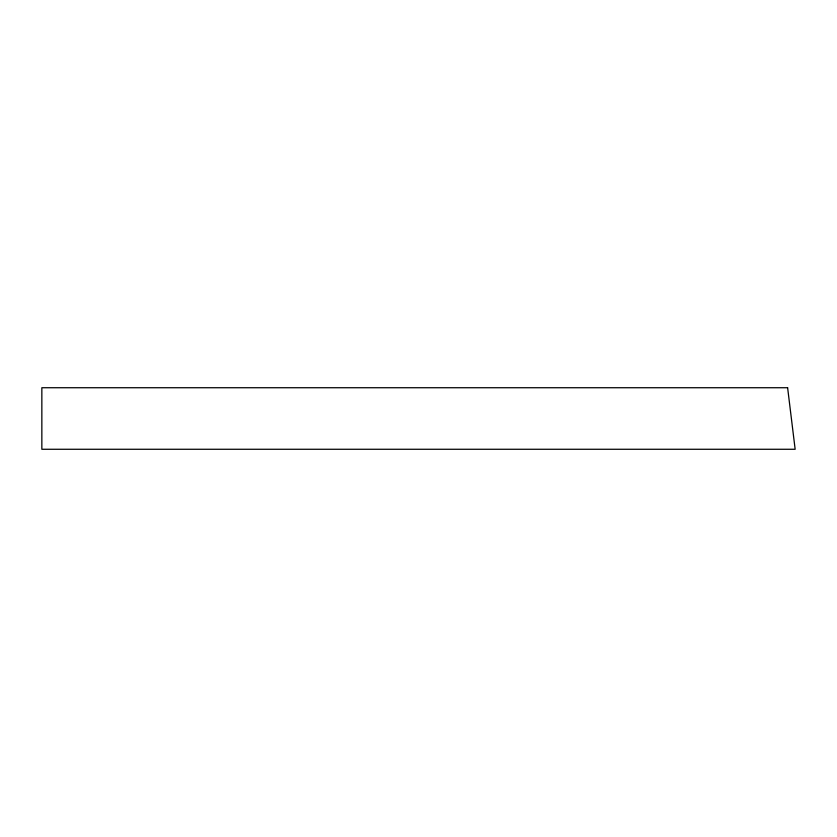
<?xml version="1.0" encoding="UTF-8"?>
<svg xmlns="http://www.w3.org/2000/svg" width="837" height="837" viewBox="0 0 837 837"><rect width="100%" height="100%" fill="white"/><g stroke="black" fill="none" stroke-linecap="round" stroke-linejoin="round"><path stroke-width="1.26" d="M787.617 387.73L41.85 387.73L41.85 449.27L795.15 449.27L787.617 387.73"/></g></svg>
